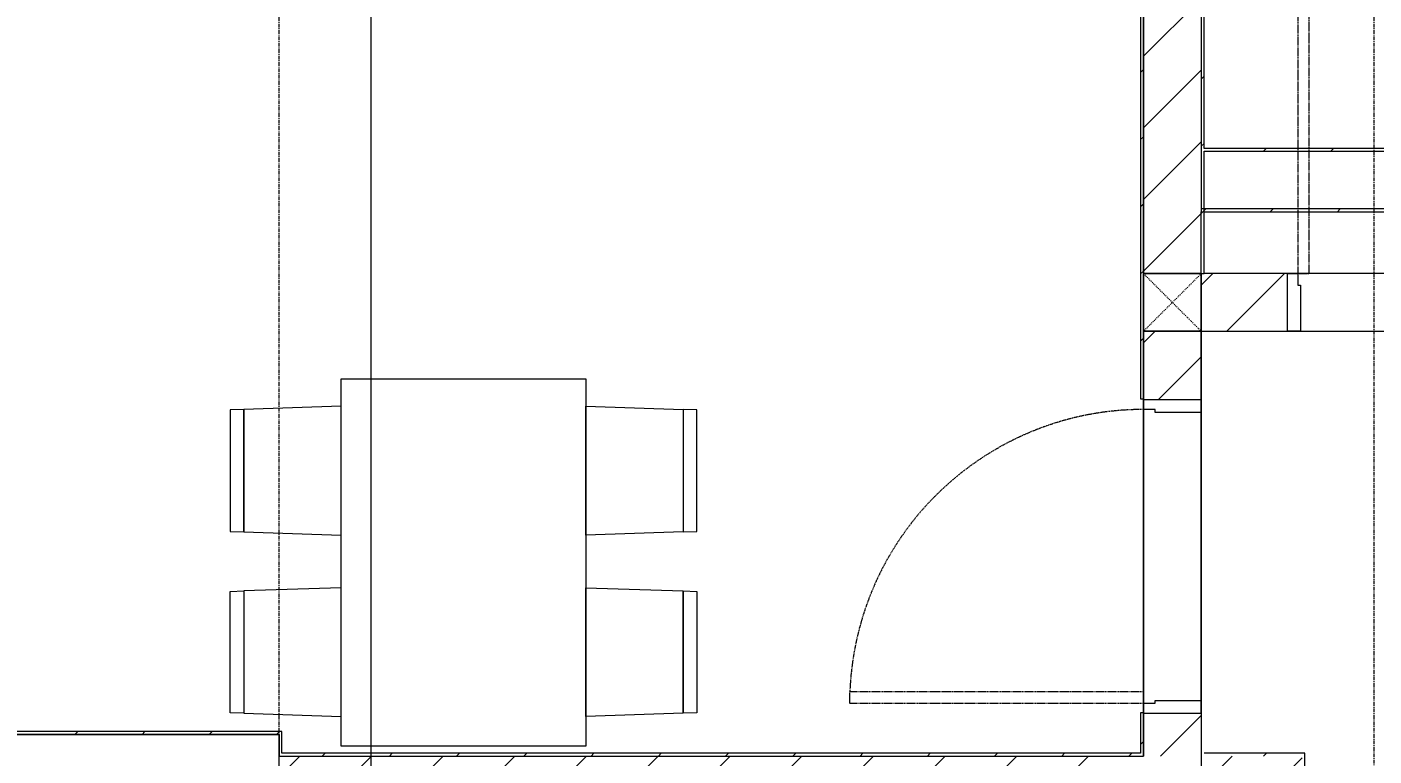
# Model space of a CAD drawing. Header units: millimetres. Extents: x 5357 to 201988, y -16345 to 109895.
# Drawn here: x 37978 to 42653, y 70037 to 72569 of the extents above; entities that cross this region are included whole.
import ezdxf

# ---------------------------------------------------------------- set-up
doc = ezdxf.new("R2010")
doc.units = ezdxf.units.MM
for name, pattern in [('Dash', [6, 3, -3]), ('Dash - Tight', [4.5, 3, -1.5]), ('Grid Line', [22.225, 12.7, -3.175, 3.175, -3.175])]:
    doc.linetypes.add(name, pattern=pattern)
for name, color, linetype, lineweight in [('0-1', 7, 'Continuous', 5), ('A-ANNO-DIMS', 211, 'Continuous', 9), ('A-ANNO-DIMS-220', 211, 'Continuous', 9), ('A-DETL-GENF-3', 92, 'Dash - Tight', 9), ('A-DOOR', 31, 'Continuous', 9), ('A-DOOR-FRAM', 31, 'Continuous', 9), ('A-FLOR', 192, 'Continuous', 9), ('A-FLOR-1', 10, 'Continuous', 9), ('A-FLOR-2', 53, 'Continuous', 9), ('A-WALL', 113, 'Continuous', 9), ('A-WALL-4', 113, 'Continuous', 18), ('A-WALL-PATT-2', 53, 'Continuous', 9), ('A-WALL-PATT-3', 111, 'Continuous', 9), ('I-FURN-1', 53, 'Continuous', 9), ('I-WALL-1', 9, 'Continuous', 18), ('I-WALL-3', 2, 'Continuous', 18), ('S-COLS', 52, 'Continuous', 9), ('S-COLS-2', 9, 'Continuous', 18), ('S-COLS-5', 52, 'Continuous', 18), ('S-COLS-6', 52, 'Dash', 9), ('S-COLS-HDLN', 52, 'Dash', 9), ('S-GRID-1', 1, 'Grid Line', 9)]:
    doc.layers.add(name, color=color, linetype=linetype, lineweight=lineweight)
doc.styles.add('Arial_4', font='arial_0.ttf', dxfattribs={"width": 0.9, "height": 660})
doc.dimstyles.new('1_Dim_chi_tiet_khu_đất_2', dxfattribs={"dimscale": 304.8, "dimtxt": 673.371204, "dimasz": 0.866142, "dimexe": 0.721785, "dimexo": 0.0625, "dimgap": 0.072178, "dimtad": 1, "dimdec": 0, "dimrnd": 5, "dimzin": 0, "dimdsep": 46, "dimtxsty": 'Arial_4', "dimblk1": 'OBLIQUE', "dimblk2": 'OBLIQUE', "dimsah": 1, "dimcen": 0.09, "dimdle": 0.721785, "dimazin": 0, "dimtfac": 1, "dimtdec": 4, "dimtix": 1, "dimtmove": 0, "dimatfit": 3, "dimfxl": 2.165354, "dimfxlon": 1, "dimtvp": 1, "dimtolj": 1, "dimtzin": 0, "dimarcsym": 2})
pattern_1 = [(45, (0, 0), (-116.67262, 116.67262), [])]
pattern_2 = [(45, (0, 0), (-124.4508, 124.4508), [])]

# ---------------------------------------------------------------- blocks, each defined once
blk = doc.blocks.new('NCV_TKTC_KET CAU_rvt-1-TKCS_MB SÂN ĐƯỜNG NỘI BỘ')
at = {"layer": 'A-FLOR-1'}
for p, q in [((44652.6, 71936.9), (42062.6, 71936.9)), ((42052.6, 71511.9), (42052.6, 71275.3)), ((42052.6, 71275.3), (42052.6, 71511.9)), ((42052.6, 71275.3), (42052.6, 71230.3)), ((42052.6, 71230.3), (42052.6, 71275.3)), ((42052.6, 71230.3), (42052.6, 70230.3)), ((42052.6, 70230.3), (42052.6, 71230.3)), ((42052.6, 70230.3), (42052.6, 70185.3)), ((42052.6, 70185.3), (42052.6, 70230.3))]:
    blk.add_line(p, q, dxfattribs=at)
at = {"layer": 'S-COLS-2'}
for p, q in [((38852.6, 70111.9), (37552.6, 70111.9)), ((38852.6, 69761.9), (38852.6, 70111.9))]:
    blk.add_line(p, q, dxfattribs=at)
blk = doc.blocks.new('RES_BAN AN 1 - RES_BAN AN 1-842837-TKCS_MB SÂN ĐƯỜNG NỘI BỘ')
at = {"layer": 'I-FURN-1'}
for p, q in [((-425, 1275), (425, 1275)), ((-425, 0), (-425, 1275)), ((425, 1275), (425, 0)), ((-425, 1180), (-761.9, 1168.8)), ((-425, 732.5), (-425, 1180)), ((425, 1180), (761.9, 1168.8)), ((425, 732.5), (425, 1180)), ((-761.9, 1168.8), (-809.6, 1167.2)), ((-809.6, 1167.2), (-809.6, 745.3)), ((-761.9, 1168.8), (-761.9, 743.8)), ((-761.9, 743.8), (-761.9, 1168.8)), ((761.9, 1168.8), (761.9, 743.8)), ((761.9, 1168.8), (761.9, 743.8)), ((809.6, 1167.2), (761.9, 1168.8)), ((809.6, 745.3), (809.6, 1167.2)), ((-809.6, 745.3), (-761.9, 743.8)), ((-761.9, 743.8), (-425, 732.5)), ((761.9, 743.8), (425, 732.5)), ((761.9, 743.8), (809.6, 745.3)), ((-809.6, 536.9), (-761.9, 538.5)), ((-809.6, 115.1), (-809.6, 536.9)), ((-425, 549.7), (-761.9, 538.5)), ((-761.9, 538.5), (-761.9, 113.5)), ((-761.9, 538.5), (-761.9, 113.5)), ((-425, 102.3), (-425, 549.7)), ((425, 549.7), (761.9, 538.5)), ((425, 102.3), (425, 549.7)), ((761.9, 538.5), (761.9, 113.5)), ((761.9, 538.5), (809.6, 536.9)), ((761.9, 113.5), (761.9, 538.5)), ((809.6, 536.9), (809.6, 115.1)), ((-761.9, 113.5), (-809.6, 115.1)), ((-761.9, 113.5), (-425, 102.3)), ((761.9, 113.5), (425, 102.3)), ((809.6, 115.1), (761.9, 113.5)), ((425, 0), (-425, 0))]:
    blk.add_line(p, q, dxfattribs=at)
blk = doc.blocks.new('NCV_TKTC_TANG 1_rvt-1-TKCS_MB SÂN ĐƯỜNG NỘI BỘ')
at = {"layer": 'A-WALL-PATT-2'}
h = blk.add_hatch(dxfattribs=at)
h.set_pattern_fill('FP_2', color=256, style=0, pattern_type=2)
h.set_pattern_definition(pattern_1)
h.paths.add_polyline_path([(41852.6, 70036.9), (41852.4, 70187.4), (41842.6, 70187.4), (41842.6, 70036.9)])
h.paths.add_polyline_path([(41852.6, 71277.4), (41852.5, 73236.9), (41842.6, 73236.9), (41842.6, 71277.4), (41852.4, 71277.4)])
h = blk.add_hatch(dxfattribs=at)
h.set_pattern_fill('FP_2', color=256, style=0, pattern_type=2)
h.set_pattern_definition(pattern_1)
h.paths.add_polyline_path([(37552.7, 70111.9), (38862.7, 70111.9), (38862.3, 70121.9), (37552.7, 70121.9)])
h = blk.add_hatch(dxfattribs=at)
h.set_pattern_fill('FP_2', color=256, style=0, pattern_type=2)
h.set_pattern_definition(pattern_1)
h.paths.add_polyline_path([(39917.6, 70036.9), (41842.6, 70037.2), (41842.6, 70046.9), (38862.7, 70046.9), (38862.7, 70036.9), (39664.6, 70036.9)])
at = {"layer": 'A-FLOR-1'}
for p, q in [((41852.4, 70187.4), (41852.4, 71277.4)), ((41852.6, 71277.4), (41852.6, 70187.4))]:
    blk.add_line(p, q, dxfattribs=at)
at = {"layer": 'A-FLOR-2'}
for p, q in [((41852.4, 71277.4), (41852.4, 70187.4)), ((41852.6, 70187.4), (41852.6, 71277.4)), ((42052.4, 70230.3), (42052.4, 71230.3))]:
    blk.add_line(p, q, dxfattribs=at)
at = {"layer": 'I-WALL-1'}
for p, q in [((41842.6, 73226.9), (41842.6, 71277.4)), ((41852.6, 71277.4), (41852.6, 73236.9)), ((41842.6, 71277.4), (41852.6, 71277.4)), ((41852.6, 70187.4), (41842.6, 70187.4)), ((41842.6, 70187.4), (41842.6, 70046.9)), ((41852.6, 70036.9), (41852.6, 70187.4)), ((38862.7, 70121.9), (37552.7, 70121.9)), ((37552.7, 70111.9), (38852.7, 70111.9)), ((38852.7, 70111.9), (38852.7, 70036.9)), ((38862.7, 70111.9), (38862.7, 70121.9)), ((38862.7, 70046.9), (38862.7, 70111.9)), ((38852.7, 70036.9), (38862.7, 70036.9)), ((41842.6, 70046.9), (38862.7, 70046.9)), ((38862.7, 70036.9), (41842.6, 70036.9)), ((41842.6, 70036.9), (41852.6, 70036.9))]:
    blk.add_line(p, q, dxfattribs=at)
at = {"layer": 'I-FURN-1'}
blk.add_blockref('RES_BAN AN 1 - RES_BAN AN 1-842837-TKCS_MB SÂN ĐƯỜNG NỘI BỘ', (39492.6, 70071.9), dxfattribs=at)
blk = doc.blocks.new('G1_SOF - BO TRU - 200x200-3050151-TKCS_MB SÂN ĐƯỜNG NỘI BỘ')
at = {"layer": 'S-COLS-HDLN'}
for p, q in [((-100, 100), (100, -100)), ((100, 100), (-100, -100))]:
    blk.add_line(p, q, dxfattribs=at)
blk = doc.blocks.new('FD_01 - FD_01-1200x2200mm-V1016-TKCS_MB SÂN ĐƯỜNG NỘI BỘ')
at = {"layer": 'A-DETL-GENF-3'}
for p, q in [((610, -100), (570, -100)), ((570, -100), (570, -1320)), ((610, -1320), (610, -100)), ((570, -1320), (610, -1320))]:
    blk.add_line(p, q, dxfattribs=at)
blk.add_arc((610, -100), 1220, 180, 268.1211, dxfattribs=at)
at = {"layer": 'A-DOOR-FRAM'}
for p, q in [((-645, 100), (-600, 100)), ((-645, -100), (-645, 100)), ((-600, 100), (-600, -60)), ((600, 100), (645, 100)), ((600, -60), (600, 100)), ((645, 100), (645, -100)), ((-600, -60), (-610, -60)), ((-610, -60), (-610, -100)), ((610, -60), (600, -60)), ((610, -100), (610, -60)), ((-610, -100), (-645, -100)), ((645, -100), (610, -100))]:
    blk.add_line(p, q, dxfattribs=at)
blk = doc.blocks.new('FD_05 - FD_05-1000x2200mm-V1017-TKCS_MB SÂN ĐƯỜNG NỘI BỘ')
at = {"layer": 'A-DETL-GENF-3'}
for p, q in [((510, -100), (470, -100)), ((470, -100), (470, -1120)), ((510, -1120), (510, -100)), ((470, -1120), (510, -1120))]:
    blk.add_line(p, q, dxfattribs=at)
for start, end in [(180, 257.1483), (257.242, 267.7525)]:
    blk.add_arc((510, -100), 1020, start, end, dxfattribs=at)
at = {"layer": 'A-DOOR-FRAM'}
for p, q in [((-545, 100), (-500, 100)), ((-545, -100), (-545, 100)), ((-500, 100), (-500, -60)), ((500, 100), (545, 100)), ((500, -60), (500, 100)), ((545, 100), (545, -100)), ((-500, -60), (-510, -60)), ((-510, -60), (-510, -100)), ((510, -60), (500, -60)), ((510, -100), (510, -60)), ((-510, -100), (-545, -100)), ((545, -100), (510, -100))]:
    blk.add_line(p, q, dxfattribs=at)
blk = doc.blocks.new('DIMBLOCK39-TKCS_MB SÂN ĐƯỜNG NỘI BỘ')
at = {"layer": 'A-ANNO-DIMS-220'}
for p, q in [((39171.6, 17016.9), (39171.6, 78456.9)), ((38511.6, 78236.9), (39391.6, 78236.9)), ((39171.6, 78236.9), (38511.6, 78236.9)), ((38511.6, 17236.9), (39391.6, 17236.9)), ((39171.6, 17236.9), (38511.6, 17236.9))]:
    blk.add_line(p, q, dxfattribs=at)
at = {"layer": 'A-ANNO-DIMS-220', "lineweight": 25}
for p, q in [((39171.6, 78236.9), (39039.6, 78368.9)), ((39171.6, 78236.9), (39303.6, 78104.9)), ((39171.6, 17236.9), (39039.6, 17368.9)), ((39171.6, 17236.9), (39303.6, 17104.9))]:
    blk.add_line(p, q, dxfattribs=at)
at = {"layer": 'A-ANNO-DIMS-220', "color": 0, "insert": (38292.8, 46597.4), "char_height": 660, "width": 2734.923, "attachment_point": 1, "rotation": 90, "line_spacing_factor": 0.941778, "style": 'Arial_4'}
blk.add_mtext('61000', dxfattribs=at)
blk = doc.blocks.new('_Oblique')
at = {"color": 0, "linetype": 'ByBlock', "lineweight": -2}
blk.add_line((-0.5, -0.5), (0.5, 0.5), dxfattribs=at)

msp = doc.modelspace()

# ---------------------------------------------------------------- hatches: boundary and pattern name
at = {"layer": 'A-WALL-PATT-3'}
h = msp.add_hatch(dxfattribs=at)
h.set_pattern_fill('FP_1', color=256, style=0, pattern_type=2)
h.set_pattern_definition(pattern_2)
h.paths.add_polyline_path([(41852.6, 70036.9), (42052.6, 70036.9), (42052.4, 70185.3), (41852.6, 70185.3)])
h.paths.add_polyline_path([(41894.2, 71275.3), (42052.6, 71275.3), (42052.6, 71511.9), (41852.6, 71511.9), (41852.6, 71275.3), (41892.6, 71275.3)])
h.paths.add_polyline_path([(42052.6, 71711.9), (42052.6, 74516.9), (41852.6, 74516.9), (41852.6, 71711.9), (42052.6, 71711.9)])
h = msp.add_hatch(dxfattribs=at)
h.set_pattern_fill('FP_2', color=256, style=0, pattern_type=2)
h.set_pattern_definition(pattern_1)
h.paths.add_polyline_path([(42062.6, 71711.9), (42062.6, 71926.9), (42052.6, 71936.9), (42052.6, 71711.9)])
h.paths.add_polyline_path([(42053.1, 71936.9), (42062.6, 71938.1), (42062.6, 73111.9), (42052.6, 73111.9), (42052.6, 71936.9)])
h.paths.add_polyline_path([(42057.7, 73311.9), (42062.6, 73311.9), (42062.6, 74506.9), (42052.6, 74506.9), (42052.6, 73311.9)])
h = msp.add_hatch(dxfattribs=at)
h.set_pattern_fill('FP_2', color=256, style=0, pattern_type=2)
h.set_pattern_definition(pattern_1)
h.paths.add_polyline_path([(43714.1, 72136.9), (44642.6, 72136.9), (44642.6, 72146.9), (42062.6, 72146.9), (42062.6, 72136.9), (42976.4, 72136.9)])
h = msp.add_hatch(dxfattribs=at)
h.set_pattern_fill('FP_2', color=256, style=0, pattern_type=2)
h.set_pattern_definition(pattern_1)
h.paths.add_polyline_path([(45301.6, 71926.9), (46552.6, 71926.9), (46552.6, 71936.9), (44752.6, 71936.9), (44752.6, 71926.9), (45054.2, 71926.9)])
h.paths.add_polyline_path([(43925, 71926.9), (44652.6, 71926.9), (44652.6, 71936.9), (42052.6, 71936.9), (42062.6, 71926.9), (43854.1, 71926.9)])
h = msp.add_hatch(dxfattribs=at)
h.set_pattern_fill('FP_1', color=256, style=0, pattern_type=2)
h.set_pattern_definition(pattern_2)
h.paths.add_polyline_path([(44452.6, 71511.9), (44652.6, 71511.9), (44652.6, 71711.9), (43642.6, 71711.9), (43642.6, 71511.9), (44452.6, 71511.9)])
h.paths.add_polyline_path([(42052.6, 71511.9), (42352.6, 71511.9), (42352.6, 71711.9), (42052.6, 71711.9)])
h = msp.add_hatch(dxfattribs=at)
h.set_pattern_fill('FP_1', color=256, style=0, pattern_type=2)
h.set_pattern_definition(pattern_2)
h.paths.add_polyline_path([(38852.6, 69836.9), (38852.7, 69836.9), (41852.6, 69836.9), (41852.6, 70036.9), (38852.6, 70036.9), (38852.6, 69872.8)])
h.paths.add_polyline_path([(42052.6, 69836.9), (42202.6, 69836.9), (42202.6, 70036.9), (42052.6, 70036.9)])
h = msp.add_hatch(dxfattribs=at)
h.set_pattern_fill('FP_2', color=256, style=0, pattern_type=2)
h.set_pattern_definition(pattern_1)
h.paths.add_polyline_path([(42402.6, 70036.9), (42402.6, 70037), (42400.3, 70046.9), (42062.6, 70046.9), (42062.6, 70036.9), (42275.5, 70036.9)])
h = msp.add_hatch(dxfattribs=at)
h.set_pattern_fill('FP_1', color=256, style=0, pattern_type=2)
h.set_pattern_definition(pattern_2)
h.paths.add_polyline_path([(42202.6, 66936.9), (42402.6, 66937.3), (42402.6, 70036.9), (42202.6, 70036.9), (42202.6, 66993.4)])
h = msp.add_hatch(dxfattribs=at)
h.set_pattern_fill('FP_2', color=256, style=0, pattern_type=2)
h.set_pattern_definition(pattern_1)
h.paths.add_polyline_path([(42412.6, 65876.9), (42412.6, 70046.9), (42402.6, 70046.9), (42402.6, 65876.9)])

# ---------------------------------------------------------------- linework, layer by layer
at = {"layer": 'A-FLOR'}
for p, q in [((43642.6, 71711.9), (42352.6, 71711.9)), ((42352.6, 71511.9), (43642.6, 71511.9)), ((42052.6, 70185.3), (42052.6, 71275.3))]:
    msp.add_line(p, q, dxfattribs=at)
at = {"layer": 'A-WALL'}
for p, q in [((42052.6, 71711.9), (42052.6, 71926.9)), ((41852.6, 71711.9), (42062.6, 71711.9)), ((42052.6, 71511.9), (41852.6, 71511.9)), ((42052.6, 71275.3), (42052.6, 71511.9)), ((41852.6, 70220.3), (41852.6, 71240.3)), ((42052.6, 70185.3), (42052.6, 69836.9))]:
    msp.add_line(p, q, dxfattribs=at)
at = {"layer": 'A-WALL-4'}
for p, q in [((41852.6, 75337.4), (41852.6, 71711.9)), ((42052.6, 71711.9), (42052.6, 71511.9)), ((42352.6, 71711.9), (42062.6, 71711.9)), ((41852.6, 71511.9), (41852.6, 71275.3)), ((42052.6, 71511.9), (42352.6, 71511.9)), ((41852.6, 70185.3), (41852.6, 70036.9))]:
    msp.add_line(p, q, dxfattribs=at)
at = {"layer": 'I-WALL-3'}
for p, q in [((42052.6, 74506.9), (42052.6, 71926.9)), ((42062.6, 72146.9), (42062.6, 74506.9)), ((44642.6, 72146.9), (42062.6, 72146.9)), ((42062.6, 71711.9), (42062.6, 72136.9)), ((42062.6, 72136.9), (44652.6, 72136.9)), ((44652.6, 71936.9), (42052.6, 71936.9)), ((42062.6, 71926.9), (44652.6, 71926.9)), ((42412.6, 70046.9), (42062.6, 70046.9)), ((42412.6, 65876.9), (42412.6, 70046.9))]:
    msp.add_line(p, q, dxfattribs=at)
at = {"layer": 'S-COLS'}
for p, q in [((42052.6, 71711.9), (41852.6, 71711.9)), ((41852.6, 71511.9), (42052.6, 71511.9))]:
    msp.add_line(p, q, dxfattribs=at)
at = {"layer": 'S-COLS-5'}
for p, q in [((41852.6, 71711.9), (41852.6, 71511.9)), ((42052.6, 71511.9), (42052.6, 71711.9))]:
    msp.add_line(p, q, dxfattribs=at)
at = {"layer": 'S-GRID-1'}
for p, q in [((38852.6, 20960.6), (38852.6, 80482.7)), ((42652.6, 20960.6), (42652.6, 80482.7))]:
    msp.add_line(p, q, dxfattribs=at)

# ---------------------------------------------------------------- block references
at = {"layer": '0-1'}
for name in ['NCV_TKTC_KET CAU_rvt-1-TKCS_MB SÂN ĐƯỜNG NỘI BỘ', 'NCV_TKTC_TANG 1_rvt-1-TKCS_MB SÂN ĐƯỜNG NỘI BỘ']:
    msp.add_blockref(name, (0, 0), dxfattribs=at)
at = {"layer": 'A-DOOR'}
for name, p, rotation in [('FD_01 - FD_01-1200x2200mm-V1016-TKCS_MB SÂN ĐƯỜNG NỘI BỘ', (42997.6, 71611.9), 180), ('FD_05 - FD_05-1000x2200mm-V1017-TKCS_MB SÂN ĐƯỜNG NỘI BỘ', (41952.6, 70730.3), 269.9999999999999)]:
    msp.add_blockref(name, p, dxfattribs=dict(at, rotation=rotation))
at = {"layer": 'S-COLS-6'}
msp.add_blockref('G1_SOF - BO TRU - 200x200-3050151-TKCS_MB SÂN ĐƯỜNG NỘI BỘ', (41952.6, 71611.9), dxfattribs=at)

# ---------------------------------------------------------------- dimensions: what is measured, and where the dimension line sits
at = {"layer": 'A-ANNO-DIMS'}
dim = msp.add_linear_dim(base=(39171.6, 78236.9), p1=(38511.6, 17236.9), p2=(38511.6, 78236.9), angle=90, dimstyle='1_Dim_chi_tiet_khu_đất_2', override={"dimpost": '<>', "dimfxl": 61000}, dxfattribs=at)
dim.commit()
dim.dimension.update_dxf_attribs({"geometry": 'DIMBLOCK39-TKCS_MB SÂN ĐƯỜNG NỘI BỘ', "text_midpoint": (38812.6, 47736.9)})

doc.saveas('drawing.dxf')
